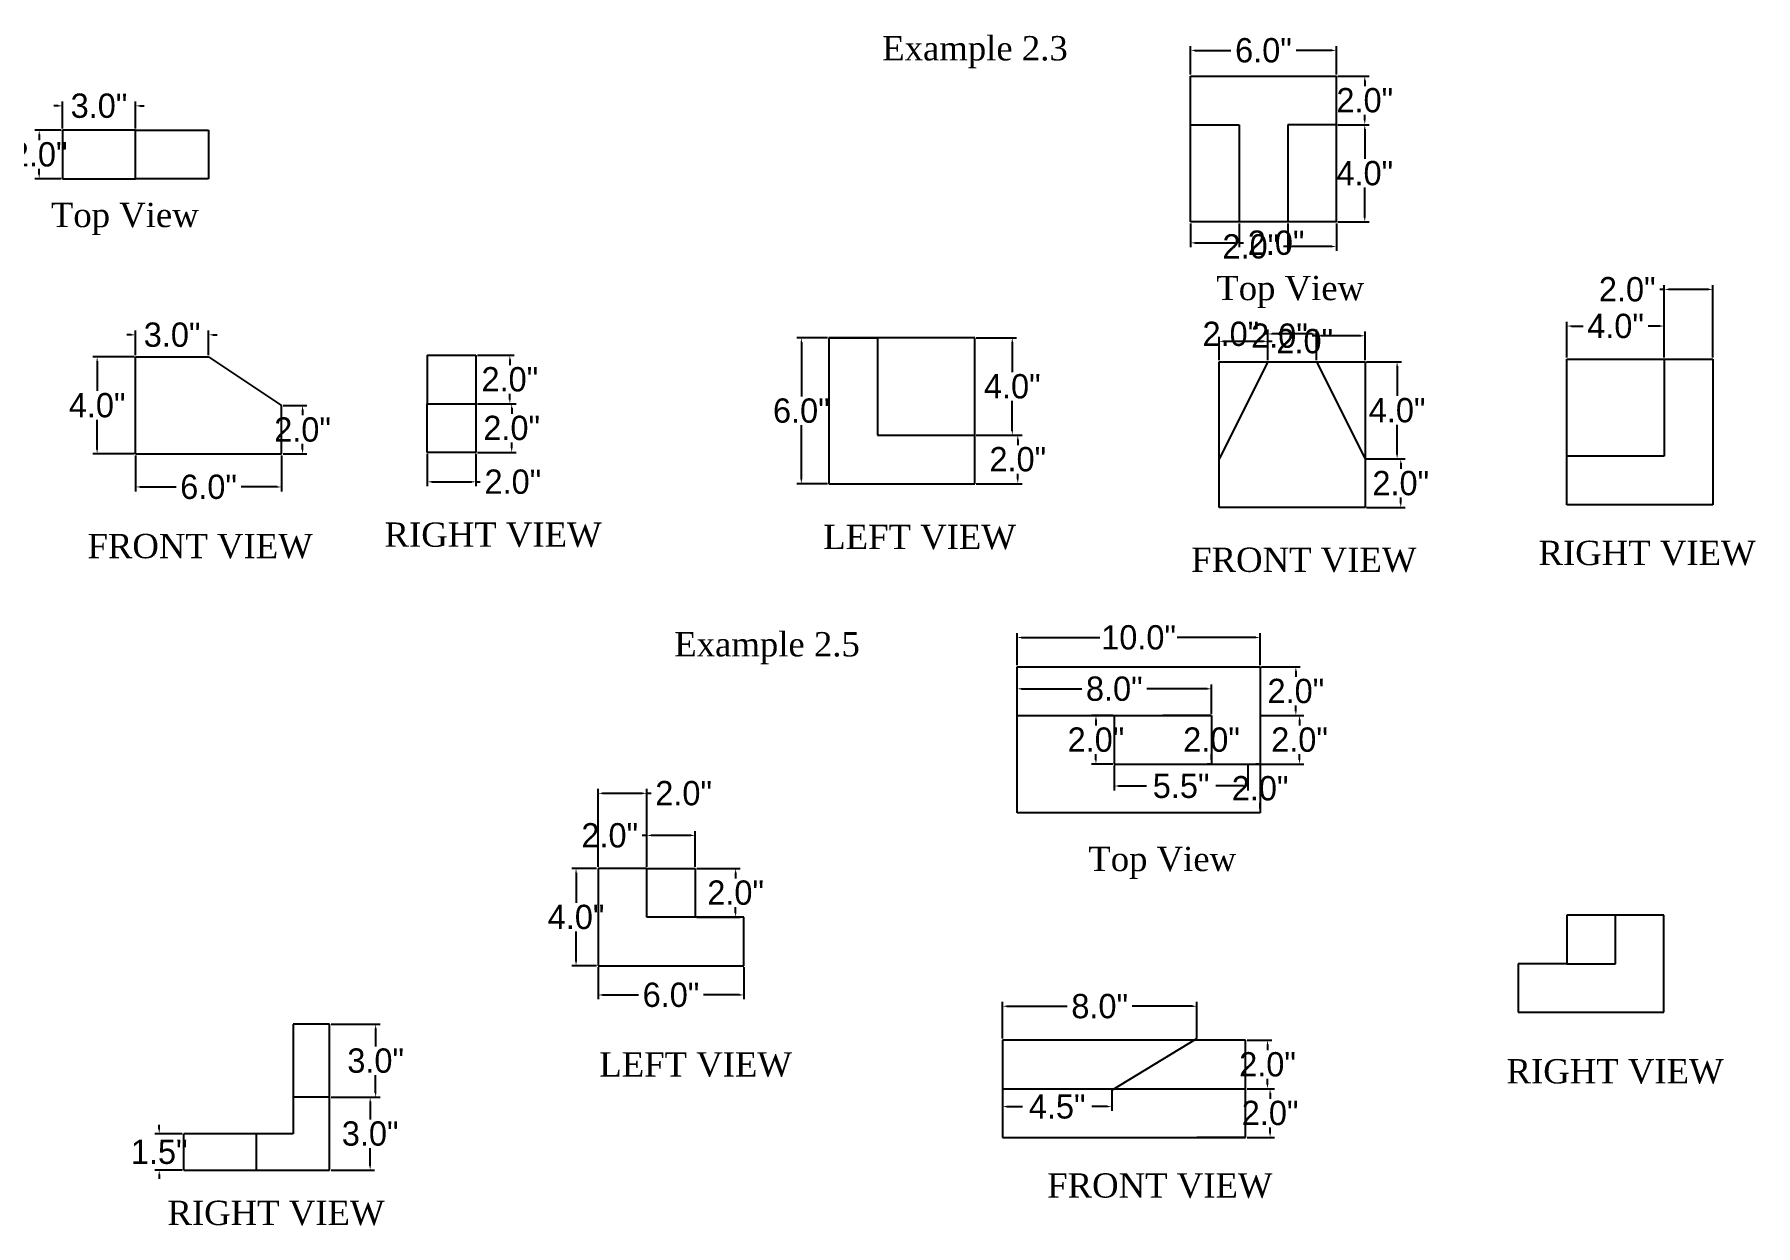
# Model space of a CAD drawing. Header units: inches. Extents: x 5 to 132, y -8 to 41.
# Drawn here: x 61.4 to 132.2, y -7.9 to 41.1 of the extents above; entities that cross this region are included whole.
import ezdxf

# ---------------------------------------------------------------- set-up
doc = ezdxf.new("R2010")
doc.units = ezdxf.units.IN
doc.header["$MEASUREMENT"] = 0
doc.dimstyles.get("Standard").update_dxf_attribs({"dimtxt": 1, "dimasz": 0.18, "dimexe": 0.18, "dimexo": 0.0625, "dimgap": 0.09, "dimtad": 0, "dimtih": 1, "dimtoh": 1, "dimdec": 1, "dimzin": 0, "dimdsep": 46, "dimlunit": 3, "dimtxsty": 'Standard', "dimcen": 0.09, "dimclrt": 4, "dimadec": 0, "dimazin": 0, "dimtfac": 1, "dimtdec": 1, "dimtofl": 0, "dimtmove": 0, "dimatfit": 3, "dimfxl": 1, "dimtolj": 1, "dimtzin": 0, "dimarcsym": 0})

# ---------------------------------------------------------------- blocks, each defined once
blk = doc.blocks.new('*D11')
at = {"color": 0, "lineweight": -2}
for p, q in [((62.542, 37.207), (62.542, 38.325)), ((65.542, 37.207), (65.542, 38.325)), ((62.362, 38.145), (62.182, 38.145)), ((65.722, 38.145), (65.902, 38.145))]:
    blk.add_line(p, q, dxfattribs=at)
at = {"color": 0}
for points in [[(62.362, 38.175), (62.362, 38.115), (62.542, 38.145)], [(65.722, 38.175), (65.722, 38.115), (65.542, 38.145)]]:
    blk.add_solid(points, dxfattribs=at)
at = {"layer": 'Defpoints', "color": 0}
for p in [(62.542, 38.145), (62.542, 37.145), (65.542, 37.145)]:
    blk.add_point(p, dxfattribs=at)
at = {"color": 4, "insert": (64.042, 38.145), "char_height": 1, "attachment_point": 5}
blk.add_mtext('\\A1;3.0"', dxfattribs=at)
blk = doc.blocks.new('*D12')
at = {"color": 0, "lineweight": -2}
for p, q in [((62.48, 37.145), (61.401, 37.145)), ((61.581, 36.965), (61.581, 36.735)), ((61.581, 35.325), (61.581, 35.555)), ((62.48, 35.145), (61.401, 35.145))]:
    blk.add_line(p, q, dxfattribs=at)
at = {"color": 0}
for points in [[(61.551, 36.965), (61.611, 36.965), (61.581, 37.145)], [(61.551, 35.325), (61.611, 35.325), (61.581, 35.145)]]:
    blk.add_solid(points, dxfattribs=at)
at = {"layer": 'Defpoints', "color": 0}
for p in [(62.542, 37.145), (61.581, 35.145), (62.542, 35.145)]:
    blk.add_point(p, dxfattribs=at)
at = {"color": 4, "insert": (61.581, 36.145), "char_height": 1, "attachment_point": 5}
blk.add_mtext('\\A1;2.0"', dxfattribs=at)
blk = doc.blocks.new('*D13')
at = {"color": 0, "lineweight": -2}
for p, q in [((65.488, 27.827), (63.786, 27.827)), ((63.966, 27.647), (63.966, 26.417)), ((63.966, 24.007), (63.966, 25.237)), ((65.488, 23.827), (63.786, 23.827))]:
    blk.add_line(p, q, dxfattribs=at)
at = {"color": 0}
for points in [[(63.936, 27.647), (63.996, 27.647), (63.966, 27.827)], [(63.936, 24.007), (63.996, 24.007), (63.966, 23.827)]]:
    blk.add_solid(points, dxfattribs=at)
at = {"layer": 'Defpoints', "color": 0}
for p in [(65.551, 27.827), (63.966, 23.827), (65.551, 23.827)]:
    blk.add_point(p, dxfattribs=at)
at = {"color": 4, "insert": (63.966, 25.827), "char_height": 1, "attachment_point": 5}
blk.add_mtext('\\A1;4.0"', dxfattribs=at)
blk = doc.blocks.new('*D14')
at = {"color": 0, "lineweight": -2}
for p, q in [((65.551, 23.764), (65.551, 22.29)), ((71.551, 23.764), (71.551, 22.29)), ((65.731, 22.47), (67.211, 22.47)), ((71.371, 22.47), (69.891, 22.47))]:
    blk.add_line(p, q, dxfattribs=at)
at = {"color": 0}
for points in [[(65.731, 22.5), (65.731, 22.44), (65.551, 22.47)], [(71.371, 22.5), (71.371, 22.44), (71.551, 22.47)]]:
    blk.add_solid(points, dxfattribs=at)
at = {"layer": 'Defpoints', "color": 0}
for p in [(65.551, 23.827), (71.551, 23.827), (65.551, 22.47)]:
    blk.add_point(p, dxfattribs=at)
at = {"color": 4, "insert": (68.551, 22.47), "char_height": 1, "attachment_point": 5}
blk.add_mtext('\\A1;6.0"', dxfattribs=at)
blk = doc.blocks.new('*D15')
at = {"color": 0, "lineweight": -2}
for p, q in [((65.371, 28.727), (65.191, 28.727)), ((65.551, 27.889), (65.551, 28.907)), ((68.551, 27.889), (68.551, 28.907)), ((68.731, 28.727), (68.911, 28.727))]:
    blk.add_line(p, q, dxfattribs=at)
at = {"color": 0}
for points in [[(65.371, 28.757), (65.371, 28.697), (65.551, 28.727)], [(68.731, 28.757), (68.731, 28.697), (68.551, 28.727)]]:
    blk.add_solid(points, dxfattribs=at)
at = {"layer": 'Defpoints', "color": 0}
for p in [(68.551, 28.727), (65.551, 27.827), (68.551, 27.827)]:
    blk.add_point(p, dxfattribs=at)
at = {"color": 4, "insert": (67.051, 28.727), "char_height": 1, "attachment_point": 5}
blk.add_mtext('\\A1;3.0"', dxfattribs=at)
blk = doc.blocks.new('*D16')
at = {"color": 0, "lineweight": -2}
for p, q in [((71.613, 25.827), (72.598, 25.827)), ((72.418, 25.647), (72.418, 25.417)), ((72.418, 24.007), (72.418, 24.237)), ((71.613, 23.827), (72.598, 23.827))]:
    blk.add_line(p, q, dxfattribs=at)
at = {"color": 0}
for points in [[(72.388, 25.647), (72.448, 25.647), (72.418, 25.827)], [(72.388, 24.007), (72.448, 24.007), (72.418, 23.827)]]:
    blk.add_solid(points, dxfattribs=at)
at = {"layer": 'Defpoints', "color": 0}
for p in [(71.551, 25.827), (71.551, 23.827), (72.418, 23.827)]:
    blk.add_point(p, dxfattribs=at)
at = {"color": 4, "insert": (72.418, 24.827), "char_height": 1, "attachment_point": 5}
blk.add_mtext('\\A1;2.0"', dxfattribs=at)
blk = doc.blocks.new('*D17')
at = {"color": 0, "lineweight": -2}
for p, q in [((79.613, 27.893), (81.126, 27.893)), ((80.946, 27.713), (80.946, 27.483)), ((80.946, 26.073), (80.946, 26.303)), ((79.613, 25.893), (81.126, 25.893))]:
    blk.add_line(p, q, dxfattribs=at)
at = {"color": 0}
for points in [[(80.916, 27.713), (80.976, 27.713), (80.946, 27.893)], [(80.916, 26.073), (80.976, 26.073), (80.946, 25.893)]]:
    blk.add_solid(points, dxfattribs=at)
at = {"layer": 'Defpoints', "color": 0}
for p in [(79.55, 27.893), (80.946, 27.893), (79.55, 25.893)]:
    blk.add_point(p, dxfattribs=at)
at = {"color": 4, "insert": (80.946, 26.893), "char_height": 1, "attachment_point": 5}
blk.add_mtext('\\A1;2.0"', dxfattribs=at)
blk = doc.blocks.new('*D18')
at = {"color": 0, "lineweight": -2}
for p, q in [((79.613, 25.893), (81.202, 25.893)), ((81.022, 25.713), (81.022, 25.483)), ((81.022, 24.073), (81.022, 24.303)), ((79.613, 23.893), (81.202, 23.893))]:
    blk.add_line(p, q, dxfattribs=at)
at = {"color": 0}
for points in [[(80.992, 25.713), (81.052, 25.713), (81.022, 25.893)], [(80.992, 24.073), (81.052, 24.073), (81.022, 23.893)]]:
    blk.add_solid(points, dxfattribs=at)
at = {"layer": 'Defpoints', "color": 0}
for p in [(79.55, 25.893), (81.022, 25.893), (79.55, 23.893)]:
    blk.add_point(p, dxfattribs=at)
at = {"color": 4, "insert": (81.022, 24.893), "char_height": 1, "attachment_point": 5}
blk.add_mtext('\\A1;2.0"', dxfattribs=at)
blk = doc.blocks.new('*D19')
at = {"color": 0, "lineweight": -2}
for p, q in [((77.55, 23.831), (77.55, 22.501)), ((79.55, 23.831), (79.55, 22.501)), ((77.73, 22.681), (79.37, 22.681)), ((79.55, 22.681), (79.73, 22.681))]:
    blk.add_line(p, q, dxfattribs=at)
at = {"color": 0}
for points in [[(77.73, 22.711), (77.73, 22.651), (77.55, 22.681)], [(79.37, 22.711), (79.37, 22.651), (79.55, 22.681)]]:
    blk.add_solid(points, dxfattribs=at)
at = {"layer": 'Defpoints', "color": 0}
for p in [(77.55, 23.893), (79.55, 23.893), (79.55, 22.681)]:
    blk.add_point(p, dxfattribs=at)
at = {"color": 4, "insert": (81.07, 22.681), "char_height": 1, "attachment_point": 5}
blk.add_mtext('\\A1;2.0"', dxfattribs=at)
blk = doc.blocks.new('*D20')
at = {"color": 0, "lineweight": -2}
for p, q in [((94.008, 28.605), (92.759, 28.605)), ((92.939, 28.425), (92.939, 26.195)), ((92.939, 22.785), (92.939, 25.015)), ((94.008, 22.605), (92.759, 22.605))]:
    blk.add_line(p, q, dxfattribs=at)
at = {"color": 0}
for points in [[(92.909, 28.425), (92.969, 28.425), (92.939, 28.605)], [(92.909, 22.785), (92.969, 22.785), (92.939, 22.605)]]:
    blk.add_solid(points, dxfattribs=at)
at = {"layer": 'Defpoints', "color": 0}
for p in [(94.071, 28.605), (92.939, 22.605), (94.071, 22.605)]:
    blk.add_point(p, dxfattribs=at)
at = {"color": 4, "insert": (92.939, 25.605), "char_height": 1, "attachment_point": 5}
blk.add_mtext('\\A1;6.0"', dxfattribs=at)
blk = doc.blocks.new('*D21')
at = {"color": 0, "lineweight": -2}
for p, q in [((100.133, 28.605), (101.797, 28.605)), ((101.617, 28.425), (101.617, 27.195)), ((101.617, 24.785), (101.617, 26.015)), ((100.133, 24.605), (101.797, 24.605))]:
    blk.add_line(p, q, dxfattribs=at)
at = {"color": 0}
for points in [[(101.587, 28.425), (101.647, 28.425), (101.617, 28.605)], [(101.587, 24.785), (101.647, 24.785), (101.617, 24.605)]]:
    blk.add_solid(points, dxfattribs=at)
at = {"layer": 'Defpoints', "color": 0}
for p in [(100.071, 28.605), (100.071, 24.605), (101.617, 24.605)]:
    blk.add_point(p, dxfattribs=at)
at = {"color": 4, "insert": (101.617, 26.605), "char_height": 1, "attachment_point": 5}
blk.add_mtext('\\A1;4.0"', dxfattribs=at)
blk = doc.blocks.new('*D22')
at = {"color": 0, "lineweight": -2}
for p, q in [((100.133, 24.605), (102.024, 24.605)), ((101.844, 24.425), (101.844, 24.195)), ((101.844, 22.785), (101.844, 23.015)), ((100.133, 22.605), (102.024, 22.605))]:
    blk.add_line(p, q, dxfattribs=at)
at = {"color": 0}
for points in [[(101.814, 24.425), (101.874, 24.425), (101.844, 24.605)], [(101.814, 22.785), (101.874, 22.785), (101.844, 22.605)]]:
    blk.add_solid(points, dxfattribs=at)
at = {"layer": 'Defpoints', "color": 0}
for p in [(100.071, 24.605), (101.844, 24.605), (100.071, 22.605)]:
    blk.add_point(p, dxfattribs=at)
at = {"color": 4, "insert": (101.844, 23.605), "char_height": 1, "attachment_point": 5}
blk.add_mtext('\\A1;2.0"', dxfattribs=at)
blk = doc.blocks.new('*D23')
at = {"color": 0, "lineweight": -2}
for p, q in [((108.951, 39.433), (108.951, 40.606)), ((109.131, 40.426), (110.611, 40.426)), ((114.771, 40.426), (113.291, 40.426)), ((114.951, 39.433), (114.951, 40.606))]:
    blk.add_line(p, q, dxfattribs=at)
at = {"color": 0}
for points in [[(109.131, 40.456), (109.131, 40.396), (108.951, 40.426)], [(114.771, 40.456), (114.771, 40.396), (114.951, 40.426)]]:
    blk.add_solid(points, dxfattribs=at)
at = {"layer": 'Defpoints', "color": 0}
for p in [(108.951, 40.426), (108.951, 39.371), (114.951, 39.371)]:
    blk.add_point(p, dxfattribs=at)
at = {"color": 4, "insert": (111.951, 40.426), "char_height": 1, "attachment_point": 5}
blk.add_mtext('\\A1;6.0"', dxfattribs=at)
blk = doc.blocks.new('*D24')
at = {"color": 0, "lineweight": -2}
for p, q in [((115.013, 39.371), (116.3, 39.371)), ((116.12, 39.191), (116.12, 38.961)), ((116.12, 37.551), (116.12, 37.781)), ((115.013, 37.371), (116.3, 37.371))]:
    blk.add_line(p, q, dxfattribs=at)
at = {"color": 0}
for points in [[(116.09, 39.191), (116.15, 39.191), (116.12, 39.371)], [(116.09, 37.551), (116.15, 37.551), (116.12, 37.371)]]:
    blk.add_solid(points, dxfattribs=at)
at = {"layer": 'Defpoints', "color": 0}
for p in [(114.951, 39.371), (114.951, 37.371), (116.12, 37.371)]:
    blk.add_point(p, dxfattribs=at)
at = {"color": 4, "insert": (116.12, 38.371), "char_height": 1, "attachment_point": 5}
blk.add_mtext('\\A1;2.0"', dxfattribs=at)
blk = doc.blocks.new('*D25')
at = {"color": 0, "lineweight": -2}
for p, q in [((115.013, 37.371), (116.3, 37.371)), ((116.12, 37.191), (116.12, 35.961)), ((116.12, 33.551), (116.12, 34.781)), ((115.013, 33.371), (116.3, 33.371))]:
    blk.add_line(p, q, dxfattribs=at)
at = {"color": 0}
for points in [[(116.09, 37.191), (116.15, 37.191), (116.12, 37.371)], [(116.09, 33.551), (116.15, 33.551), (116.12, 33.371)]]:
    blk.add_solid(points, dxfattribs=at)
at = {"layer": 'Defpoints', "color": 0}
for p in [(114.951, 37.371), (116.12, 37.371), (114.951, 33.371)]:
    blk.add_point(p, dxfattribs=at)
at = {"color": 4, "insert": (116.12, 35.371), "char_height": 1, "attachment_point": 5}
blk.add_mtext('\\A1;4.0"', dxfattribs=at)
blk = doc.blocks.new('*D26')
at = {"color": 0, "lineweight": -2}
for p, q in [((108.951, 33.308), (108.951, 32.33)), ((110.951, 33.308), (110.951, 32.33)), ((109.131, 32.51), (110.771, 32.51)), ((110.951, 32.51), (111.131, 32.51))]:
    blk.add_line(p, q, dxfattribs=at)
at = {"color": 0}
for points in [[(109.131, 32.54), (109.131, 32.48), (108.951, 32.51)], [(110.771, 32.54), (110.771, 32.48), (110.951, 32.51)]]:
    blk.add_solid(points, dxfattribs=at)
at = {"layer": 'Defpoints', "color": 0}
for p in [(108.951, 33.371), (110.951, 33.371), (110.951, 32.51)]:
    blk.add_point(p, dxfattribs=at)
at = {"color": 4, "insert": (112.471, 32.51), "char_height": 1, "attachment_point": 5}
blk.add_mtext('\\A1;2.0"', dxfattribs=at)
blk = doc.blocks.new('*D27')
at = {"color": 0, "lineweight": -2}
for p, q in [((112.951, 33.308), (112.951, 32.179)), ((114.951, 33.308), (114.951, 32.179)), ((112.951, 32.359), (112.771, 32.359)), ((114.771, 32.359), (113.131, 32.359))]:
    blk.add_line(p, q, dxfattribs=at)
at = {"color": 0}
for points in [[(113.131, 32.389), (113.131, 32.329), (112.951, 32.359)], [(114.771, 32.389), (114.771, 32.329), (114.951, 32.359)]]:
    blk.add_solid(points, dxfattribs=at)
at = {"layer": 'Defpoints', "color": 0}
for p in [(112.951, 33.371), (114.951, 33.371), (112.951, 32.359)]:
    blk.add_point(p, dxfattribs=at)
at = {"color": 4, "insert": (111.431, 32.359), "char_height": 1, "attachment_point": 5}
blk.add_mtext('\\A1;2.0"', dxfattribs=at)
blk = doc.blocks.new('*D28')
at = {"color": 0, "lineweight": -2}
for p, q in [((110.13, 27.685), (110.13, 28.641)), ((110.31, 28.461), (111.95, 28.461)), ((112.13, 27.685), (112.13, 28.641)), ((112.13, 28.461), (112.31, 28.461))]:
    blk.add_line(p, q, dxfattribs=at)
at = {"color": 0}
for points in [[(110.31, 28.491), (110.31, 28.431), (110.13, 28.461)], [(111.95, 28.491), (111.95, 28.431), (112.13, 28.461)]]:
    blk.add_solid(points, dxfattribs=at)
at = {"layer": 'Defpoints', "color": 0}
for p in [(112.13, 28.461), (110.13, 27.622), (112.13, 27.622)]:
    blk.add_point(p, dxfattribs=at)
at = {"color": 4, "insert": (113.65, 28.461), "char_height": 1, "attachment_point": 5}
blk.add_mtext('\\A1;2.0"', dxfattribs=at)
blk = doc.blocks.new('*D29')
at = {"color": 0, "lineweight": -2}
for p, q in [((114.13, 28.687), (113.95, 28.687)), ((114.13, 27.685), (114.13, 28.867)), ((115.95, 28.687), (114.31, 28.687)), ((116.13, 27.685), (116.13, 28.867))]:
    blk.add_line(p, q, dxfattribs=at)
at = {"color": 0}
for points in [[(114.31, 28.717), (114.31, 28.657), (114.13, 28.687)], [(115.95, 28.717), (115.95, 28.657), (116.13, 28.687)]]:
    blk.add_solid(points, dxfattribs=at)
at = {"layer": 'Defpoints', "color": 0}
for p in [(114.13, 28.687), (114.13, 27.622), (116.13, 27.622)]:
    blk.add_point(p, dxfattribs=at)
at = {"color": 4, "insert": (112.61, 28.687), "char_height": 1, "attachment_point": 5}
blk.add_mtext('\\A1;2.0"', dxfattribs=at)
blk = doc.blocks.new('*D30')
at = {"color": 0, "lineweight": -2}
for p, q in [((112.13, 28.762), (111.95, 28.762)), ((112.13, 27.685), (112.13, 28.942)), ((113.95, 28.762), (112.31, 28.762)), ((114.13, 27.685), (114.13, 28.942))]:
    blk.add_line(p, q, dxfattribs=at)
at = {"color": 0}
for points in [[(112.31, 28.792), (112.31, 28.732), (112.13, 28.762)], [(113.95, 28.792), (113.95, 28.732), (114.13, 28.762)]]:
    blk.add_solid(points, dxfattribs=at)
at = {"layer": 'Defpoints', "color": 0}
for p in [(112.13, 28.762), (112.13, 27.622), (114.13, 27.622)]:
    blk.add_point(p, dxfattribs=at)
at = {"color": 4, "insert": (110.61, 28.762), "char_height": 1, "attachment_point": 5}
blk.add_mtext('\\A1;2.0"', dxfattribs=at)
blk = doc.blocks.new('*D31')
at = {"color": 0, "lineweight": -2}
for p, q in [((116.192, 27.622), (117.63, 27.622)), ((117.45, 27.442), (117.45, 26.212)), ((117.45, 23.802), (117.45, 25.032)), ((116.192, 23.622), (117.63, 23.622))]:
    blk.add_line(p, q, dxfattribs=at)
at = {"color": 0}
for points in [[(117.42, 27.442), (117.48, 27.442), (117.45, 27.622)], [(117.42, 23.802), (117.48, 23.802), (117.45, 23.622)]]:
    blk.add_solid(points, dxfattribs=at)
at = {"layer": 'Defpoints', "color": 0}
for p in [(116.13, 27.622), (116.13, 23.622), (117.45, 23.622)]:
    blk.add_point(p, dxfattribs=at)
at = {"color": 4, "insert": (117.45, 25.622), "char_height": 1, "attachment_point": 5}
blk.add_mtext('\\A1;4.0"', dxfattribs=at)
blk = doc.blocks.new('*D32')
at = {"color": 0, "lineweight": -2}
for p, q in [((116.192, 23.622), (117.78, 23.622)), ((117.6, 23.442), (117.6, 23.212)), ((117.6, 21.802), (117.6, 22.032)), ((116.192, 21.622), (117.78, 21.622))]:
    blk.add_line(p, q, dxfattribs=at)
at = {"color": 0}
for points in [[(117.57, 23.442), (117.63, 23.442), (117.6, 23.622)], [(117.57, 21.802), (117.63, 21.802), (117.6, 21.622)]]:
    blk.add_solid(points, dxfattribs=at)
at = {"layer": 'Defpoints', "color": 0}
for p in [(116.13, 23.622), (117.6, 23.622), (116.13, 21.622)]:
    blk.add_point(p, dxfattribs=at)
at = {"color": 4, "insert": (117.6, 22.622), "char_height": 1, "attachment_point": 5}
blk.add_mtext('\\A1;2.0"', dxfattribs=at)
blk = doc.blocks.new('*D33')
at = {"color": 0, "lineweight": -2}
for p, q in [((124.438, 27.792), (124.438, 29.267)), ((124.618, 29.087), (125.098, 29.087)), ((128.258, 29.087), (127.778, 29.087)), ((128.438, 27.792), (128.438, 29.267))]:
    blk.add_line(p, q, dxfattribs=at)
at = {"color": 0}
for points in [[(124.618, 29.117), (124.618, 29.057), (124.438, 29.087)], [(128.258, 29.117), (128.258, 29.057), (128.438, 29.087)]]:
    blk.add_solid(points, dxfattribs=at)
at = {"layer": 'Defpoints', "color": 0}
for p in [(128.438, 29.087), (124.438, 27.73), (128.438, 27.73)]:
    blk.add_point(p, dxfattribs=at)
at = {"color": 4, "insert": (126.438, 29.087), "char_height": 1, "attachment_point": 5}
blk.add_mtext('\\A1;4.0"', dxfattribs=at)
blk = doc.blocks.new('*D34')
at = {"color": 0, "lineweight": -2}
for p, q in [((128.438, 30.595), (128.258, 30.595)), ((128.438, 27.792), (128.438, 30.775)), ((130.258, 30.595), (128.618, 30.595)), ((130.438, 27.792), (130.438, 30.775))]:
    blk.add_line(p, q, dxfattribs=at)
at = {"color": 0}
for points in [[(128.618, 30.625), (128.618, 30.565), (128.438, 30.595)], [(130.258, 30.625), (130.258, 30.565), (130.438, 30.595)]]:
    blk.add_solid(points, dxfattribs=at)
at = {"layer": 'Defpoints', "color": 0}
for p in [(128.438, 30.595), (128.438, 27.73), (130.438, 27.73)]:
    blk.add_point(p, dxfattribs=at)
at = {"color": 4, "insert": (126.918, 30.595), "char_height": 1, "attachment_point": 5}
blk.add_mtext('\\A1;2.0"', dxfattribs=at)
blk = doc.blocks.new('*D39')
at = {"color": 0, "lineweight": -2}
for p, q in [((73.592, 0.37), (75.605, 0.37)), ((75.425, 0.19), (75.425, -0.54)), ((75.425, -2.45), (75.425, -1.72)), ((73.592, -2.63), (75.605, -2.63))]:
    blk.add_line(p, q, dxfattribs=at)
at = {"color": 0}
for points in [[(75.395, 0.19), (75.455, 0.19), (75.425, 0.37)], [(75.395, -2.45), (75.455, -2.45), (75.425, -2.63)]]:
    blk.add_solid(points, dxfattribs=at)
at = {"layer": 'Defpoints', "color": 0}
for p in [(73.529, 0.37), (75.425, 0.37), (73.529, -2.63)]:
    blk.add_point(p, dxfattribs=at)
at = {"color": 4, "insert": (75.425, -1.13), "char_height": 1, "attachment_point": 5}
blk.add_mtext('\\A1;3.0"', dxfattribs=at)
blk = doc.blocks.new('*D40')
at = {"color": 0, "lineweight": -2}
for p, q in [((73.592, -2.63), (75.379, -2.63)), ((75.199, -2.81), (75.199, -3.54)), ((75.199, -5.45), (75.199, -4.72)), ((73.592, -5.63), (75.379, -5.63))]:
    blk.add_line(p, q, dxfattribs=at)
at = {"color": 0}
for points in [[(75.169, -2.81), (75.229, -2.81), (75.199, -2.63)], [(75.169, -5.45), (75.229, -5.45), (75.199, -5.63)]]:
    blk.add_solid(points, dxfattribs=at)
at = {"layer": 'Defpoints', "color": 0}
for p in [(73.529, -2.63), (73.529, -5.63), (75.199, -5.63)]:
    blk.add_point(p, dxfattribs=at)
at = {"color": 4, "insert": (75.199, -4.13), "char_height": 1, "attachment_point": 5}
blk.add_mtext('\\A1;3.0"', dxfattribs=at)
blk = doc.blocks.new('*D41')
at = {"color": 0, "lineweight": -2}
for p, q in [((67.467, -4.13), (66.34, -4.13)), ((66.52, -3.95), (66.52, -3.77)), ((67.467, -5.63), (66.34, -5.63)), ((66.52, -5.81), (66.52, -5.99))]:
    blk.add_line(p, q, dxfattribs=at)
at = {"color": 0}
for points in [[(66.49, -3.95), (66.55, -3.95), (66.52, -4.13)], [(66.49, -5.81), (66.55, -5.81), (66.52, -5.63)]]:
    blk.add_solid(points, dxfattribs=at)
at = {"layer": 'Defpoints', "color": 0}
for p in [(66.52, -4.13), (67.529, -4.13), (67.529, -5.63)]:
    blk.add_point(p, dxfattribs=at)
at = {"color": 4, "insert": (66.52, -4.88), "char_height": 1, "attachment_point": 5}
blk.add_mtext('\\A1;1.5"', dxfattribs=at)
blk = doc.blocks.new('*D46')
at = {"color": 0, "lineweight": -2}
for p, q in [((101.814, 15.134), (101.814, 16.458)), ((111.814, 15.134), (111.814, 16.458)), ((101.994, 16.278), (105.224, 16.278)), ((111.634, 16.278), (108.404, 16.278))]:
    blk.add_line(p, q, dxfattribs=at)
at = {"color": 0}
for points in [[(101.994, 16.308), (101.994, 16.248), (101.814, 16.278)], [(111.634, 16.308), (111.634, 16.248), (111.814, 16.278)]]:
    blk.add_solid(points, dxfattribs=at)
at = {"layer": 'Defpoints', "color": 0}
for p in [(101.814, 16.278), (101.814, 15.072), (111.814, 15.072)]:
    blk.add_point(p, dxfattribs=at)
at = {"color": 4, "insert": (106.814, 16.278), "char_height": 1, "attachment_point": 5}
blk.add_mtext('\\A1;10.0"', dxfattribs=at)
blk = doc.blocks.new('*D47')
at = {"color": 0, "lineweight": -2}
for p, q in [((101.814, 13.134), (101.814, 14.347)), ((101.994, 14.167), (104.474, 14.167)), ((109.634, 14.167), (107.154, 14.167)), ((109.814, 13.134), (109.814, 14.347))]:
    blk.add_line(p, q, dxfattribs=at)
at = {"color": 0}
for points in [[(101.994, 14.197), (101.994, 14.137), (101.814, 14.167)], [(109.634, 14.197), (109.634, 14.137), (109.814, 14.167)]]:
    blk.add_solid(points, dxfattribs=at)
at = {"layer": 'Defpoints', "color": 0}
for p in [(109.814, 14.167), (101.814, 13.072), (109.814, 13.072)]:
    blk.add_point(p, dxfattribs=at)
at = {"color": 4, "insert": (105.814, 14.167), "char_height": 1, "attachment_point": 5}
blk.add_mtext('\\A1;8.0"', dxfattribs=at)
blk = doc.blocks.new('*D48')
at = {"color": 0, "lineweight": -2}
for p, q in [((111.752, 11.072), (111.634, 11.072)), ((111.814, 10.892), (111.814, 10.662)), ((111.814, 9.252), (111.814, 9.482)), ((111.752, 9.072), (111.634, 9.072))]:
    blk.add_line(p, q, dxfattribs=at)
at = {"color": 0}
for points in [[(111.784, 10.892), (111.844, 10.892), (111.814, 11.072)], [(111.784, 9.252), (111.844, 9.252), (111.814, 9.072)]]:
    blk.add_solid(points, dxfattribs=at)
at = {"layer": 'Defpoints', "color": 0}
for p in [(111.814, 11.072), (111.814, 11.072), (111.814, 9.072)]:
    blk.add_point(p, dxfattribs=at)
at = {"color": 4, "insert": (111.814, 10.072), "char_height": 1, "attachment_point": 5}
blk.add_mtext('\\A1;2.0"', dxfattribs=at)
blk = doc.blocks.new('*D49')
at = {"color": 0, "lineweight": -2}
for p, q in [((111.877, 13.072), (113.616, 13.072)), ((113.436, 12.892), (113.436, 12.662)), ((113.436, 11.252), (113.436, 11.482)), ((111.877, 11.072), (113.616, 11.072))]:
    blk.add_line(p, q, dxfattribs=at)
at = {"color": 0}
for points in [[(113.406, 12.892), (113.466, 12.892), (113.436, 13.072)], [(113.406, 11.252), (113.466, 11.252), (113.436, 11.072)]]:
    blk.add_solid(points, dxfattribs=at)
at = {"layer": 'Defpoints', "color": 0}
for p in [(111.814, 13.072), (111.814, 11.072), (113.436, 11.072)]:
    blk.add_point(p, dxfattribs=at)
at = {"color": 4, "insert": (113.436, 12.072), "char_height": 1, "attachment_point": 5}
blk.add_mtext('\\A1;2.0"', dxfattribs=at)
blk = doc.blocks.new('*D50')
at = {"color": 0, "lineweight": -2}
for p, q in [((111.877, 15.072), (113.465, 15.072)), ((113.285, 14.892), (113.285, 14.662)), ((113.285, 13.252), (113.285, 13.482)), ((111.877, 13.072), (113.465, 13.072))]:
    blk.add_line(p, q, dxfattribs=at)
at = {"color": 0}
for points in [[(113.255, 14.892), (113.315, 14.892), (113.285, 15.072)], [(113.255, 13.252), (113.315, 13.252), (113.285, 13.072)]]:
    blk.add_solid(points, dxfattribs=at)
at = {"layer": 'Defpoints', "color": 0}
for p in [(111.814, 15.072), (111.814, 13.072), (113.285, 13.072)]:
    blk.add_point(p, dxfattribs=at)
at = {"color": 4, "insert": (113.285, 14.072), "char_height": 1, "attachment_point": 5}
blk.add_mtext('\\A1;2.0"', dxfattribs=at)
blk = doc.blocks.new('*D51')
at = {"color": 0, "lineweight": -2}
for p, q in [((105.814, 11.009), (105.814, 9.991)), ((111.314, 11.009), (111.314, 9.991)), ((105.994, 10.171), (107.141, 10.171)), ((111.134, 10.171), (109.988, 10.171))]:
    blk.add_line(p, q, dxfattribs=at)
at = {"color": 0}
for points in [[(105.994, 10.201), (105.994, 10.141), (105.814, 10.171)], [(111.134, 10.201), (111.134, 10.141), (111.314, 10.171)]]:
    blk.add_solid(points, dxfattribs=at)
at = {"layer": 'Defpoints', "color": 0}
for p in [(105.814, 11.072), (111.314, 11.072), (111.314, 10.171)]:
    blk.add_point(p, dxfattribs=at)
at = {"color": 4, "insert": (108.564, 10.171), "char_height": 1, "attachment_point": 5}
blk.add_mtext('\\A1;5.5"', dxfattribs=at)
blk = doc.blocks.new('*D52')
at = {"color": 0, "lineweight": -2}
for p, q in [((105.752, 13.072), (104.879, 13.072)), ((105.059, 12.892), (105.059, 12.662)), ((105.059, 11.252), (105.059, 11.482)), ((105.752, 11.072), (104.879, 11.072))]:
    blk.add_line(p, q, dxfattribs=at)
at = {"color": 0}
for points in [[(105.029, 12.892), (105.089, 12.892), (105.059, 13.072)], [(105.029, 11.252), (105.089, 11.252), (105.059, 11.072)]]:
    blk.add_solid(points, dxfattribs=at)
at = {"layer": 'Defpoints', "color": 0}
for p in [(105.059, 13.072), (105.814, 13.072), (105.814, 11.072)]:
    blk.add_point(p, dxfattribs=at)
at = {"color": 4, "insert": (105.059, 12.072), "char_height": 1, "attachment_point": 5}
blk.add_mtext('\\A1;2.0"', dxfattribs=at)
blk = doc.blocks.new('*D53')
at = {"color": 0, "lineweight": -2}
for p, q in [((109.752, 13.072), (109.634, 13.072)), ((109.814, 12.892), (109.814, 12.662)), ((109.814, 11.252), (109.814, 11.482)), ((109.752, 11.072), (109.634, 11.072))]:
    blk.add_line(p, q, dxfattribs=at)
at = {"color": 0}
for points in [[(109.784, 12.892), (109.844, 12.892), (109.814, 13.072)], [(109.784, 11.252), (109.844, 11.252), (109.814, 11.072)]]:
    blk.add_solid(points, dxfattribs=at)
at = {"layer": 'Defpoints', "color": 0}
for p in [(109.814, 13.072), (109.814, 11.072), (109.814, 11.072)]:
    blk.add_point(p, dxfattribs=at)
at = {"color": 4, "insert": (109.814, 12.072), "char_height": 1, "attachment_point": 5}
blk.add_mtext('\\A1;2.0"', dxfattribs=at)
blk = doc.blocks.new('*D54')
at = {"color": 0, "lineweight": -2}
for p, q in [((86.576, 8.136), (86.396, 8.136)), ((86.576, 6.841), (86.576, 8.316)), ((88.396, 8.136), (86.756, 8.136)), ((88.576, 6.841), (88.576, 8.316))]:
    blk.add_line(p, q, dxfattribs=at)
at = {"color": 0}
for points in [[(86.756, 8.166), (86.756, 8.106), (86.576, 8.136)], [(88.396, 8.166), (88.396, 8.106), (88.576, 8.136)]]:
    blk.add_solid(points, dxfattribs=at)
at = {"layer": 'Defpoints', "color": 0}
for p in [(86.576, 8.136), (86.576, 6.779), (88.576, 6.779)]:
    blk.add_point(p, dxfattribs=at)
at = {"color": 4, "insert": (85.056, 8.136), "char_height": 1, "attachment_point": 5}
blk.add_mtext('\\A1;2.0"', dxfattribs=at)
blk = doc.blocks.new('*D55')
at = {"color": 0, "lineweight": -2}
for p, q in [((84.576, 6.841), (84.576, 10.05)), ((86.576, 6.841), (86.576, 10.05)), ((84.756, 9.87), (86.396, 9.87)), ((86.576, 9.87), (86.756, 9.87))]:
    blk.add_line(p, q, dxfattribs=at)
at = {"color": 0}
for points in [[(84.756, 9.9), (84.756, 9.84), (84.576, 9.87)], [(86.396, 9.9), (86.396, 9.84), (86.576, 9.87)]]:
    blk.add_solid(points, dxfattribs=at)
at = {"layer": 'Defpoints', "color": 0}
for p in [(86.576, 9.87), (84.576, 6.779), (86.576, 6.779)]:
    blk.add_point(p, dxfattribs=at)
at = {"color": 4, "insert": (88.096, 9.87), "char_height": 1, "attachment_point": 5}
blk.add_mtext('\\A1;2.0"', dxfattribs=at)
blk = doc.blocks.new('*D56')
at = {"color": 0, "lineweight": -2}
for p, q in [((84.513, 6.779), (83.49, 6.779)), ((83.67, 6.599), (83.67, 5.369)), ((83.67, 2.959), (83.67, 4.189)), ((84.513, 2.779), (83.49, 2.779))]:
    blk.add_line(p, q, dxfattribs=at)
at = {"color": 0}
for points in [[(83.64, 6.599), (83.7, 6.599), (83.67, 6.779)], [(83.64, 2.959), (83.7, 2.959), (83.67, 2.779)]]:
    blk.add_solid(points, dxfattribs=at)
at = {"layer": 'Defpoints', "color": 0}
for p in [(84.576, 6.779), (83.67, 2.779), (84.576, 2.779)]:
    blk.add_point(p, dxfattribs=at)
at = {"color": 4, "insert": (83.67, 4.779), "char_height": 1, "attachment_point": 5}
blk.add_mtext('\\A1;4.0"', dxfattribs=at)
blk = doc.blocks.new('*D57')
at = {"color": 0, "lineweight": -2}
for p, q in [((84.576, 2.716), (84.576, 1.397)), ((90.576, 2.716), (90.576, 1.397)), ((84.756, 1.577), (86.236, 1.577)), ((90.396, 1.577), (88.916, 1.577))]:
    blk.add_line(p, q, dxfattribs=at)
at = {"color": 0}
for points in [[(84.756, 1.607), (84.756, 1.547), (84.576, 1.577)], [(90.396, 1.607), (90.396, 1.547), (90.576, 1.577)]]:
    blk.add_solid(points, dxfattribs=at)
at = {"layer": 'Defpoints', "color": 0}
for p in [(84.576, 2.779), (90.576, 2.779), (90.576, 1.577)]:
    blk.add_point(p, dxfattribs=at)
at = {"color": 4, "insert": (87.576, 1.577), "char_height": 1, "attachment_point": 5}
blk.add_mtext('\\A1;6.0"', dxfattribs=at)
blk = doc.blocks.new('*D58')
at = {"color": 0, "lineweight": -2}
for p, q in [((88.638, 6.779), (90.415, 6.779)), ((90.235, 6.599), (90.235, 6.369)), ((90.235, 4.959), (90.235, 5.189)), ((88.638, 4.779), (90.415, 4.779))]:
    blk.add_line(p, q, dxfattribs=at)
at = {"color": 0}
for points in [[(90.205, 6.599), (90.265, 6.599), (90.235, 6.779)], [(90.205, 4.959), (90.265, 4.959), (90.235, 4.779)]]:
    blk.add_solid(points, dxfattribs=at)
at = {"layer": 'Defpoints', "color": 0}
for p in [(88.576, 6.779), (90.235, 6.779), (88.576, 4.779)]:
    blk.add_point(p, dxfattribs=at)
at = {"color": 4, "insert": (90.235, 5.779), "char_height": 1, "attachment_point": 5}
blk.add_mtext('\\A1;2.0"', dxfattribs=at)
blk = doc.blocks.new('*D59')
at = {"color": 0, "lineweight": -2}
for p, q in [((101.214, -2.346), (101.214, -3.194)), ((105.714, -2.346), (105.714, -3.194)), ((101.394, -3.014), (102.041, -3.014)), ((105.534, -3.014), (104.887, -3.014))]:
    blk.add_line(p, q, dxfattribs=at)
at = {"color": 0}
for points in [[(101.394, -2.984), (101.394, -3.044), (101.214, -3.014)], [(105.534, -2.984), (105.534, -3.044), (105.714, -3.014)]]:
    blk.add_solid(points, dxfattribs=at)
at = {"layer": 'Defpoints', "color": 0}
for p in [(101.214, -2.283), (105.714, -2.283), (101.214, -3.014)]:
    blk.add_point(p, dxfattribs=at)
at = {"color": 4, "insert": (103.464, -3.014), "char_height": 1, "attachment_point": 5}
blk.add_mtext('\\A1;4.5"', dxfattribs=at)
blk = doc.blocks.new('*D60')
at = {"color": 0, "lineweight": -2}
for p, q in [((101.214, -0.221), (101.214, 1.291)), ((101.394, 1.111), (103.874, 1.111)), ((109.034, 1.111), (106.554, 1.111)), ((109.214, -0.221), (109.214, 1.291))]:
    blk.add_line(p, q, dxfattribs=at)
at = {"color": 0}
for points in [[(101.394, 1.141), (101.394, 1.081), (101.214, 1.111)], [(109.034, 1.141), (109.034, 1.081), (109.214, 1.111)]]:
    blk.add_solid(points, dxfattribs=at)
at = {"layer": 'Defpoints', "color": 0}
for p in [(109.214, 1.111), (101.214, -0.283), (109.214, -0.283)]:
    blk.add_point(p, dxfattribs=at)
at = {"color": 4, "insert": (105.214, 1.111), "char_height": 1, "attachment_point": 5}
blk.add_mtext('\\A1;8.0"', dxfattribs=at)
blk = doc.blocks.new('*D61')
at = {"color": 0, "lineweight": -2}
for p, q in [((111.277, -0.283), (112.299, -0.283)), ((112.119, -0.463), (112.119, -0.693)), ((112.119, -2.103), (112.119, -1.873)), ((111.277, -2.283), (112.299, -2.283))]:
    blk.add_line(p, q, dxfattribs=at)
at = {"color": 0}
for points in [[(112.089, -0.463), (112.149, -0.463), (112.119, -0.283)], [(112.089, -2.103), (112.149, -2.103), (112.119, -2.283)]]:
    blk.add_solid(points, dxfattribs=at)
at = {"layer": 'Defpoints', "color": 0}
for p in [(111.214, -0.283), (112.119, -0.283), (111.214, -2.283)]:
    blk.add_point(p, dxfattribs=at)
at = {"color": 4, "insert": (112.119, -1.283), "char_height": 1, "attachment_point": 5}
blk.add_mtext('\\A1;2.0"', dxfattribs=at)
blk = doc.blocks.new('*D62')
at = {"color": 0, "lineweight": -2}
for p, q in [((111.277, -2.283), (112.405, -2.283)), ((112.225, -2.463), (112.225, -2.693)), ((112.225, -4.103), (112.225, -3.873)), ((111.277, -4.283), (112.405, -4.283))]:
    blk.add_line(p, q, dxfattribs=at)
at = {"color": 0}
for points in [[(112.195, -2.463), (112.255, -2.463), (112.225, -2.283)], [(112.195, -4.103), (112.255, -4.103), (112.225, -4.283)]]:
    blk.add_solid(points, dxfattribs=at)
at = {"layer": 'Defpoints', "color": 0}
for p in [(111.214, -2.283), (111.214, -4.283), (112.225, -4.283)]:
    blk.add_point(p, dxfattribs=at)
at = {"color": 4, "insert": (112.225, -3.283), "char_height": 1, "attachment_point": 5}
blk.add_mtext('\\A1;2.0"', dxfattribs=at)

msp = doc.modelspace()

# ---------------------------------------------------------------- linework, layer by layer
for p, q in [((108.951, 39.371), (114.951, 39.371)), ((108.951, 37.371), (108.951, 39.371)), ((114.951, 37.371), (114.951, 39.371)), ((62.542, 37.145), (62.542, 35.145)), ((65.542, 37.145), (62.542, 37.145)), ((65.542, 35.145), (65.542, 37.145)), ((65.542, 37.145), (68.542, 37.145)), ((68.542, 37.145), (68.542, 35.145)), ((108.951, 33.371), (108.951, 37.371)), ((108.951, 37.371), (110.951, 37.371)), ((110.951, 37.371), (110.951, 33.371)), ((114.951, 37.371), (112.951, 37.371)), ((112.951, 37.371), (112.951, 33.371)), ((114.951, 33.371), (114.951, 37.371)), ((62.542, 35.145), (65.542, 35.145)), ((68.542, 35.145), (65.542, 35.145)), ((110.951, 33.371), (108.951, 33.371)), ((112.951, 33.371), (110.951, 33.371)), ((114.951, 33.371), (112.951, 33.371)), ((94.071, 28.605), (94.071, 22.605)), ((94.071, 28.605), (96.071, 28.605)), ((100.071, 28.605), (94.071, 28.605)), ((96.071, 28.605), (96.071, 24.605)), ((100.071, 24.605), (100.071, 28.605)), ((65.551, 23.827), (65.551, 27.827)), ((65.551, 27.827), (68.551, 27.827)), ((68.551, 27.827), (71.551, 25.827)), ((77.55, 27.893), (77.55, 25.893)), ((77.55, 27.893), (79.55, 27.893)), ((79.55, 27.893), (79.55, 27.893)), ((79.55, 27.893), (79.55, 25.893)), ((110.13, 27.622), (112.13, 27.622)), ((110.13, 23.622), (110.13, 27.622)), ((112.13, 27.622), (110.13, 23.622)), ((112.13, 27.622), (114.13, 27.622)), ((114.13, 27.622), (116.13, 27.622)), ((114.13, 27.622), (116.13, 23.622)), ((116.13, 27.622), (116.13, 23.622)), ((124.438, 27.73), (128.438, 27.73)), ((124.438, 25.73), (124.438, 27.73)), ((124.438, 23.73), (124.438, 27.73)), ((128.438, 27.73), (130.438, 27.73)), ((128.438, 27.73), (128.438, 23.73)), ((130.438, 27.73), (130.438, 21.73)), ((71.551, 23.827), (71.551, 25.827)), ((77.55, 25.893), (79.55, 25.893)), ((77.55, 23.893), (77.55, 25.893)), ((79.55, 25.893), (79.55, 23.893)), ((124.438, 21.73), (124.438, 25.73)), ((96.071, 24.605), (100.071, 24.605)), ((100.071, 22.605), (100.071, 24.605)), ((65.551, 23.827), (71.551, 23.827)), ((79.55, 23.893), (77.55, 23.893)), ((110.13, 21.622), (110.13, 23.622)), ((116.13, 23.622), (116.13, 21.622)), ((128.438, 23.73), (124.438, 23.73)), ((94.071, 22.605), (100.071, 22.605)), ((116.13, 21.622), (110.13, 21.622)), ((130.438, 21.73), (124.438, 21.73)), ((101.814, 15.072), (111.814, 15.072)), ((101.814, 13.072), (101.814, 15.072)), ((111.814, 15.072), (111.814, 13.072)), ((101.814, 9.072), (101.814, 13.072)), ((101.814, 13.072), (109.814, 13.072)), ((105.814, 13.072), (105.814, 11.072)), ((109.814, 13.072), (107.814, 13.072)), ((109.814, 13.072), (109.814, 11.072)), ((111.814, 13.072), (111.814, 11.072)), ((105.814, 11.072), (111.314, 11.072)), ((109.814, 11.072), (111.814, 11.072)), ((111.814, 11.072), (111.814, 9.072)), ((111.814, 9.072), (101.814, 9.072)), ((84.576, 6.779), (84.576, 2.779)), ((86.576, 6.779), (84.576, 6.779)), ((86.576, 4.779), (86.576, 6.779)), ((86.576, 6.779), (88.576, 6.779)), ((88.576, 6.779), (88.576, 4.779)), ((88.576, 4.779), (86.576, 4.779)), ((90.576, 4.779), (88.576, 4.779)), ((90.576, 2.779), (90.576, 4.779)), ((126.429, 4.863), (124.429, 4.863)), ((124.429, 4.863), (124.429, 2.863)), ((128.429, 4.863), (126.429, 4.863)), ((126.429, 2.863), (126.429, 4.863)), ((128.429, 2.863), (128.429, 4.863)), ((124.429, 2.863), (122.429, 2.863)), ((122.429, 2.863), (122.429, 0.863)), ((124.429, 2.863), (126.429, 2.863)), ((128.429, 0.863), (128.429, 2.863)), ((84.576, 2.779), (90.576, 2.779)), ((122.429, 0.863), (128.429, 0.863)), ((73.529, 0.37), (72.029, 0.37)), ((72.029, 0.37), (72.029, -2.63)), ((73.529, -2.63), (73.529, 0.37)), ((109.214, -0.283), (101.214, -0.283)), ((101.214, -0.283), (101.214, -2.283)), ((105.714, -2.346), (109.214, -0.221)), ((111.214, -0.283), (109.214, -0.283)), ((111.214, -2.283), (111.214, -0.283)), ((72.029, -2.63), (72.029, -4.13)), ((73.529, -2.63), (72.029, -2.63)), ((73.529, -5.63), (73.529, -2.63)), ((101.214, -2.283), (101.214, -4.283)), ((101.214, -2.283), (105.714, -2.283)), ((105.714, -2.283), (111.214, -2.283)), ((111.214, -4.283), (111.214, -2.283)), ((69.029, -4.13), (67.529, -4.13)), ((67.529, -5.63), (67.529, -4.13)), ((72.029, -4.13), (69.029, -4.13)), ((70.529, -5.63), (70.529, -4.13)), ((101.214, -4.283), (111.214, -4.283)), ((111.214, -4.283), (109.214, -4.283)), ((67.529, -5.63), (70.529, -5.63)), ((70.529, -5.63), (73.529, -5.63))]:
    msp.add_line(p, q)

# ---------------------------------------------------------------- texts
at = {"char_height": 1, "attachment_point": 1}
for s, insert in [('{\\fTimes New Roman|b0|i0|c0|p18;Example 2.3}', (96.266, 41.015)), ('{\\fTimes New Roman|b0|i0|c0|p18;Top View}', (62.064, 34.158)), ('{\\fTimes New Roman|b0|i0|c0|p18;Top View}', (110.011, 31.153)), ('{\\fTimes New Roman|b0|i0|c0|p18;FRONT VIEW}', (63.568, 20.54)), ('{\\fTimes New Roman|b0|i0|c0|p18;RIGHT VIEW}', (75.79, 21.009)), ('{\\fTimes New Roman|b0|i0|c0|p18;LEFT VIEW}', (93.84, 20.915)), ('{\\fTimes New Roman|b0|i0|c0|p18;FRONT VIEW}', (108.977, 19.976)), ('{\\fTimes New Roman|b0|i0|c0|p18;RIGHT VIEW}', (123.267, 20.258)), ('{\\fTimes New Roman|b0|i0|c0|p18;Example 2.5}', (87.711, 16.501)), ('{\\fTimes New Roman|b0|i0|c0|p18;Top View}', (104.746, 7.672)), ('{\\fTimes New Roman|b0|i0|c0|p18;LEFT VIEW}', (84.627, -0.781)), ('{\\fTimes New Roman|b0|i0|c0|p18;RIGHT VIEW}', (121.951, -1.062)), ('{\\fTimes New Roman|b0|i0|c0|p18;FRONT VIEW}', (103.054, -5.759)), ('{\\fTimes New Roman|b0|i0|c0|p18;RIGHT VIEW}', (66.858, -6.886))]:
    msp.add_mtext(s, dxfattribs=dict(at, insert=insert))

# ---------------------------------------------------------------- dimensions: what is measured, and where the dimension line sits
for base, p1, p2, picture, middle in [((108.951, 40.426), (114.951, 39.371), (108.951, 39.371), '*D23', (111.951, 40.426)), ((62.542, 38.145), (65.542, 37.145), (62.542, 37.145), '*D11', (64.042, 38.145)), ((110.951, 32.51), (108.951, 33.371), (110.951, 33.371), '*D26', (112.471, 32.51)), ((112.951, 32.359), (114.951, 33.371), (112.951, 33.371), '*D27', (111.431, 32.359)), ((128.438, 30.595), (130.438, 27.73), (128.438, 27.73), '*D34', (126.918, 30.595)), ((128.438, 29.087), (124.438, 27.73), (128.438, 27.73), '*D33', (126.438, 29.087)), ((68.551, 28.727), (65.551, 27.827), (68.551, 27.827), '*D15', (67.051, 28.727)), ((112.13, 28.762), (114.13, 27.622), (112.13, 27.622), '*D30', (110.61, 28.762)), ((112.13, 28.461), (110.13, 27.622), (112.13, 27.622), '*D28', (113.65, 28.461)), ((114.13, 28.687), (116.13, 27.622), (114.13, 27.622), '*D29', (112.61, 28.687)), ((65.551, 22.47), (71.551, 23.827), (65.551, 23.827), '*D14', (68.551, 22.47)), ((79.55, 22.681), (77.55, 23.893), (79.55, 23.893), '*D19', (81.07, 22.681)), ((101.814, 16.278), (111.814, 15.072), (101.814, 15.072), '*D46', (106.814, 16.278)), ((109.814, 14.167), (101.814, 13.072), (109.814, 13.072), '*D47', (105.814, 14.167)), ((111.314, 10.171), (105.814, 11.072), (111.314, 11.072), '*D51', (108.564, 10.171)), ((86.576, 9.87), (84.576, 6.779), (86.576, 6.779), '*D55', (88.096, 9.87)), ((86.576, 8.136), (88.576, 6.779), (86.576, 6.779), '*D54', (85.056, 8.136)), ((90.576, 1.577), (84.576, 2.779), (90.576, 2.779), '*D57', (87.576, 1.577)), ((109.214, 1.111), (101.214, -0.283), (109.214, -0.283), '*D60', (105.214, 1.111)), ((101.214, -3.014), (105.714, -2.283), (101.214, -2.283), '*D59', (103.464, -3.014))]:
    dim = msp.add_linear_dim(base=base, p1=p1, p2=p2, dimstyle='Standard')
    dim.commit()
    dim.dimension.update_dxf_attribs({"geometry": picture, "text_midpoint": middle})
for base, p1, p2, picture, middle in [((116.12, 37.371), (114.951, 39.371), (114.951, 37.371), '*D24', (116.12, 38.371)), ((61.581, 35.145), (62.542, 37.145), (62.542, 35.145), '*D12', (61.581, 36.145)), ((116.12, 37.371), (114.951, 33.371), (114.951, 37.371), '*D25', (116.12, 35.371)), ((92.939, 22.605), (94.071, 28.605), (94.071, 22.605), '*D20', (92.939, 25.605)), ((101.617, 24.605), (100.071, 28.605), (100.071, 24.605), '*D21', (101.617, 26.605)), ((63.966, 23.827), (65.551, 27.827), (65.551, 23.827), '*D13', (63.966, 25.827)), ((80.946, 27.893), (79.55, 25.893), (79.55, 27.893), '*D17', (80.946, 26.893)), ((117.45, 23.622), (116.13, 27.622), (116.13, 23.622), '*D31', (117.45, 25.622)), ((72.418, 23.827), (71.551, 25.827), (71.551, 23.827), '*D16', (72.418, 24.827)), ((81.022, 25.893), (79.55, 23.893), (79.55, 25.893), '*D18', (81.022, 24.893)), ((101.844, 24.605), (100.071, 22.605), (100.071, 24.605), '*D22', (101.844, 23.605)), ((117.6, 23.622), (116.13, 21.622), (116.13, 23.622), '*D32', (117.6, 22.622)), ((113.285, 13.072), (111.814, 15.072), (111.814, 13.072), '*D50', (113.285, 14.072)), ((105.059, 13.072), (105.814, 11.072), (105.814, 13.072), '*D52', (105.059, 12.072)), ((109.814, 11.072), (109.814, 13.072), (109.814, 11.072), '*D53', (109.814, 12.072)), ((113.436, 11.072), (111.814, 13.072), (111.814, 11.072), '*D49', (113.436, 12.072)), ((111.814, 11.072), (111.814, 9.072), (111.814, 11.072), '*D48', (111.814, 10.072)), ((83.67, 2.779), (84.576, 6.779), (84.576, 2.779), '*D56', (83.67, 4.779)), ((90.235, 6.779), (88.576, 4.779), (88.576, 6.779), '*D58', (90.235, 5.779)), ((75.425, 0.37), (73.529, -2.63), (73.529, 0.37), '*D39', (75.425, -1.13)), ((112.119, -0.283), (111.214, -2.283), (111.214, -0.283), '*D61', (112.119, -1.283)), ((75.199, -5.63), (73.529, -2.63), (73.529, -5.63), '*D40', (75.199, -4.13)), ((112.225, -4.283), (111.214, -2.283), (111.214, -4.283), '*D62', (112.225, -3.283)), ((66.52, -4.13), (67.529, -5.63), (67.529, -4.13), '*D41', (66.52, -4.88))]:
    dim = msp.add_linear_dim(base=base, p1=p1, p2=p2, angle=90, dimstyle='Standard')
    dim.commit()
    dim.dimension.update_dxf_attribs({"geometry": picture, "text_midpoint": middle})

doc.saveas('drawing.dxf')
